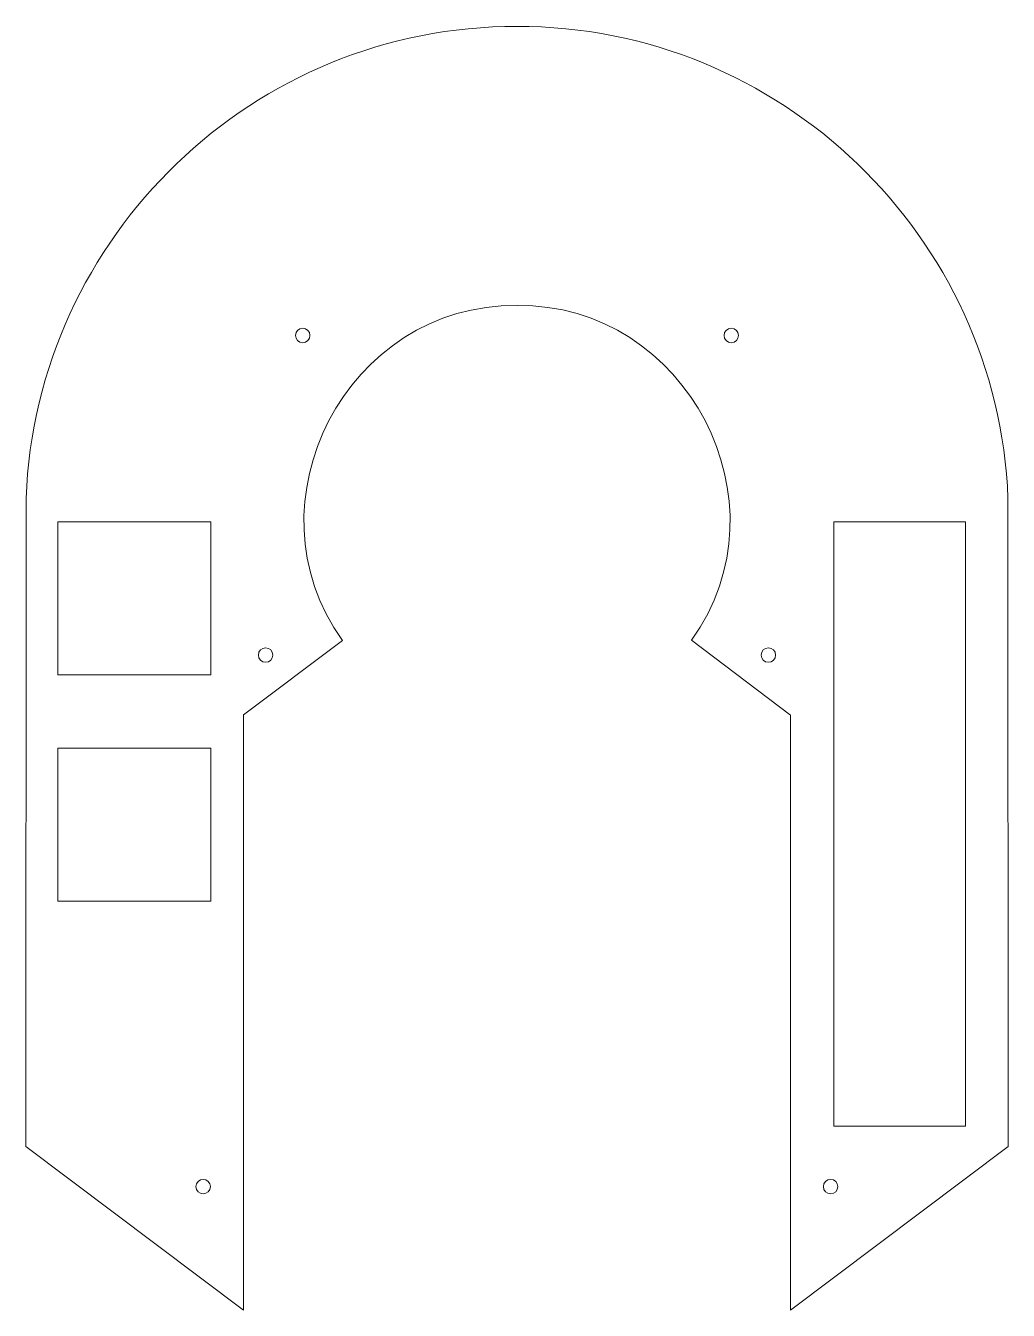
# Model space of a CAD drawing. Header units: millimetres. Extents: x 6 to 210, y -273 to -6.
import ezdxf

# ---------------------------------------------------------------- set-up
doc = ezdxf.new("R2010")
doc.units = ezdxf.units.MM
doc.header["$MEASUREMENT"] = 0
doc.layers.add('COM8_TexMex', color=7, linetype='Continuous', lineweight=0)

msp = doc.modelspace()

# ---------------------------------------------------------------- linework, layer by layer
at = {"layer": 'COM8_TexMex', "color": 18, "lineweight": 20, "true_color": 0x000000}
for points in [[(12.86, -140.76), (12.86, -109.01), (44.61, -109.01), (44.61, -140.76), (12.86, -140.76)], [(201.14, -109.01), (201.14, -234.42), (173.84, -234.42), (173.84, -109.01), (201.14, -109.01)], [(44.63, -187.75), (12.88, -187.75), (12.88, -156), (44.63, -156), (44.63, -187.75)]]:
    msp.add_lwpolyline(points, dxfattribs=at)
for centre in [(63.68, -70.35), (152.58, -70.35), (55.98, -136.66), (160.27, -136.66), (43.02, -246.96), (173.19, -246.96)]:
    msp.add_circle(centre, 1.5, dxfattribs=at)
msp.add_open_spline([(144.3, -133.59), (164.93, -105.08), (143.27, -63.69), (108.13, -64.13), (72.96, -63.69), (51.33, -105.1), (71.95, -133.63), (71.95, -133.63), (51.37, -149.1), (51.37, -149.1), (51.37, -149.1), (51.37, -272.64), (51.37, -272.64), (51.37, -272.64), (6.21, -238.62), (6.21, -238.62), (6.21, -238.62), (6.29, -104.16), (6.29, -104.16), (8.32, -49.68), (53.59, -6.07), (108.13, -6.22), (162.66, -6.07), (207.94, -49.69), (209.97, -104.16), (209.97, -104.16), (210.04, -238.62), (210.04, -238.62), (210.04, -238.62), (164.88, -272.64), (164.88, -272.64), (164.88, -272.64), (164.87, -149.12), (164.87, -149.12), (164.87, -149.12), (144.3, -133.59), (144.3, -133.59)], degree=3, knots=[0, 0, 0, 0, 1, 1, 1, 2, 2, 2, 3, 3, 3, 4, 4, 4, 5, 5, 5, 6, 6, 6, 7, 7, 7, 8, 8, 8, 9, 9, 9, 10, 10, 10, 11, 11, 11, 12, 12, 12, 12], dxfattribs=at)

doc.saveas('drawing.dxf')
